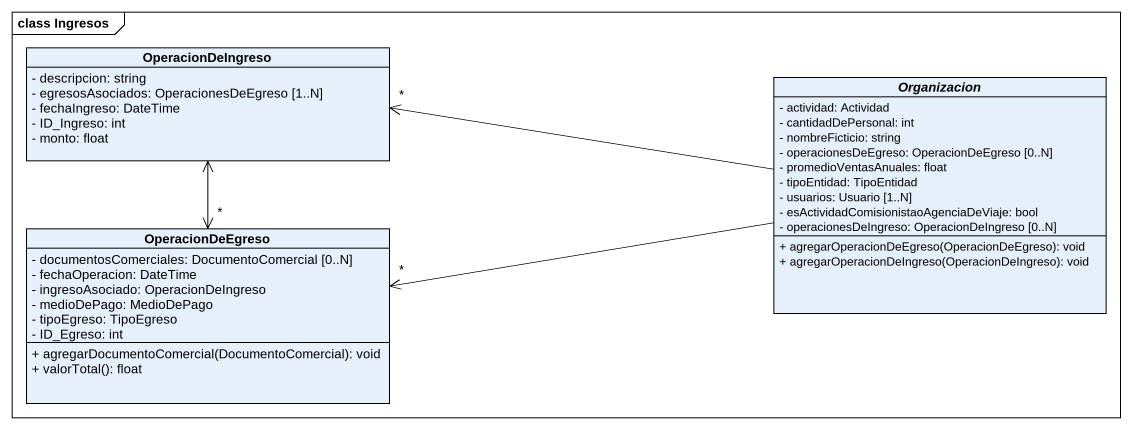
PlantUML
@startuml
mainframe class Ingresos
hide circle
hide empty members
skinparam classAttributeIconSize 0
class OperacionDeIngreso {
  - descripcion: string
  - egresosAsociados: OperacionesDeEgreso [1..N]
  - fechaIngreso: DateTime
  - ID_Ingreso: int
  - monto: float
}
abstract class Organizacion {
  - actividad: Actividad
  - cantidadDePersonal: int
  - nombreFicticio: string
  - operacionesDeEgreso: OperacionDeEgreso [0..N]
  - promedioVentasAnuales: float
  - tipoEntidad: TipoEntidad
  - usuarios: Usuario [1..N]
  - esActividadComisionistaoAgenciaDeViaje: bool
  - operacionesDeIngreso: OperacionDeIngreso [0..N]
  + agregarOperacionDeEgreso(OperacionDeEgreso): void
  + agregarOperacionDeIngreso(OperacionDeIngreso): void
}
class OperacionDeEgreso {
  - documentosComerciales: DocumentoComercial [0..N]
  - fechaOperacion: DateTime
  - ingresoAsociado: OperacionDeIngreso
  - medioDePago: MedioDePago
  - tipoEgreso: TipoEgreso
  - ID_Egreso: int
  + agregarDocumentoComercial(DocumentoComercial): void
  + valorTotal(): float
}
OperacionDeIngreso <--> "*" OperacionDeEgreso
Organizacion -left-> "*" OperacionDeIngreso
Organizacion -left-> "*" OperacionDeEgreso
@enduml
